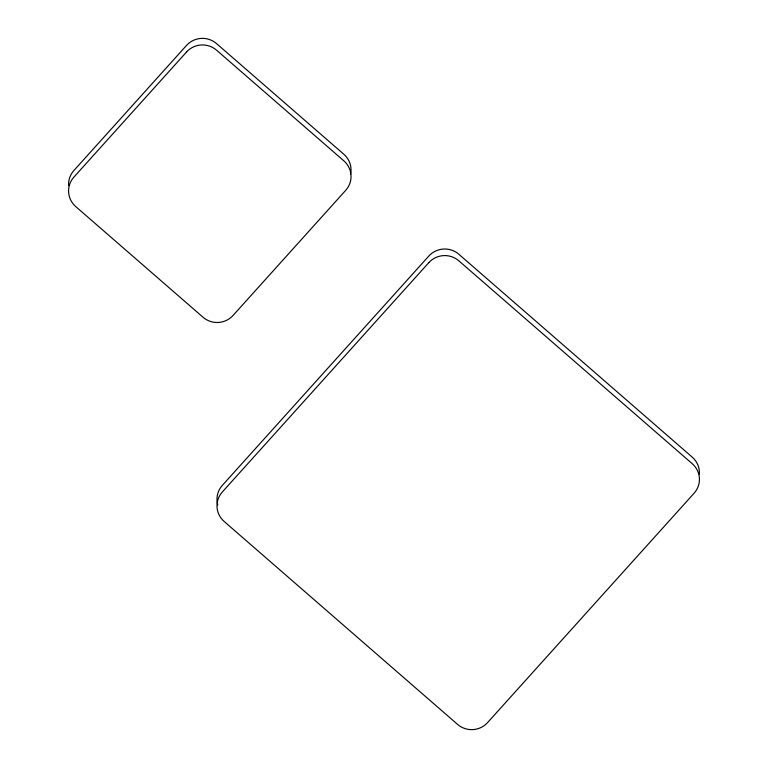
<?xml version="1.0" encoding="UTF-8"?>
<svg xmlns="http://www.w3.org/2000/svg" width="768" height="768" viewBox="0 0 768 768"><rect width="100%" height="100%" fill="white"/><g stroke="black" fill="none" stroke-linecap="round" stroke-linejoin="round"><path stroke-width="1.15" d="M68.602 185.635A21.254 20.88 -0.1 0 1 73.891 170.525L186.547 45.408A21.254 20.88 -0.1 0 1 216.547 43.603L343.872 154.291A21.254 20.88 -0.1 0 1 350.611 174.096M217.795 505.008A21.254 20.88 -0.1 0 1 222.307 485.414L428.832 256.032A21.254 20.88 -0.1 0 1 458.832 254.237L692.266 457.162A21.254 20.88 -0.1 0 1 699.379 474.259M186.557 51.984L73.901 177.101A21.254 20.88 -0.1 0 0 75.734 206.573L203.059 317.261A21.254 20.88 -0.1 0 0 233.059 315.456L345.715 190.339A21.254 20.88 -0.1 0 0 343.882 160.867L216.557 50.179A21.254 20.88 -0.1 0 0 186.557 51.984M428.851 262.608L222.317 491.99A21.254 20.88 -0.1 0 0 224.15 521.472L457.574 724.397A21.254 20.88 -0.1 0 0 487.574 722.592L694.109 493.21A21.254 20.88 -0.1 0 0 692.275 463.738L458.842 260.813A21.254 20.88 -0.1 0 0 428.851 262.608"/></g></svg>
